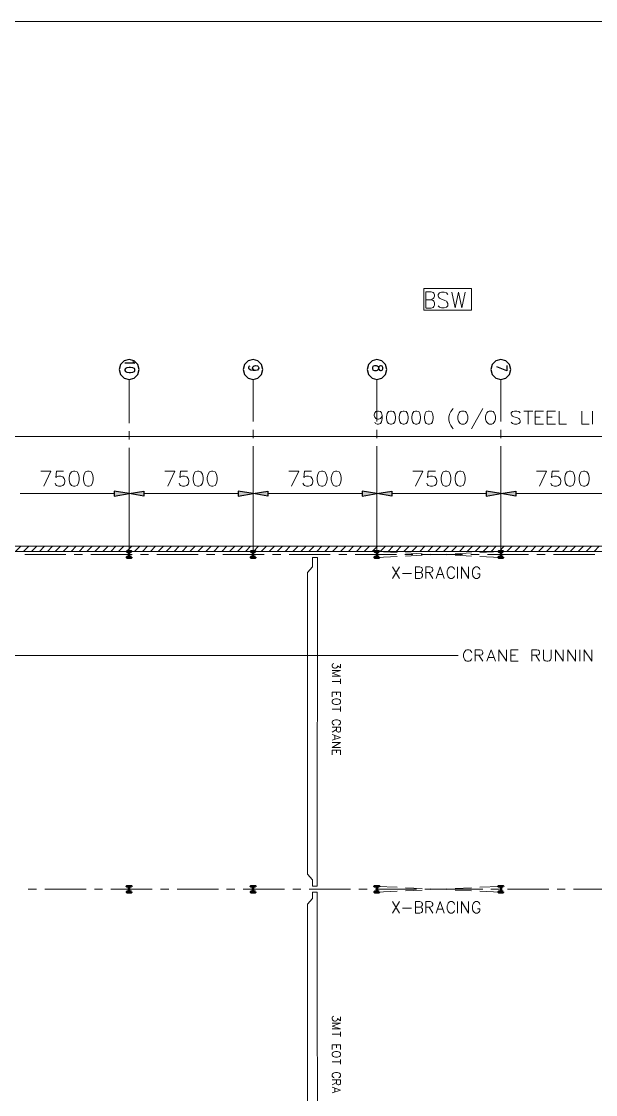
# Model space of a CAD drawing. Header units: millimetres. Extents: x 656141 to 1304589, y -54663 to 110742.
# Drawn here: x 1169442 to 1169506, y -13967 to -13847.4 of the extents above; entities that cross this region are included whole.
import ezdxf

# ---------------------------------------------------------------- set-up
doc = ezdxf.new("R2010")
doc.units = ezdxf.units.MM
doc.header["$LTSCALE"] = 0.35
doc.header["$MEASUREMENT"] = 0
doc.linetypes.add('CONTIN', pattern=[0, 0, 0])
doc.layers.get('0').update_dxf_attribs({"linetype": 'CONTIN'})

msp = doc.modelspace()

# ---------------------------------------------------------------- hatches: boundary and pattern name
for points in [[(1169452.33, -13899.72), (1169452.33, -13900.27), (1169453.99, -13899.99)], [(1169455.65, -13899.72), (1169455.65, -13900.27), (1169453.99, -13899.99)], [(1169466.16, -13899.72), (1169466.16, -13900.27), (1169467.82, -13899.99)], [(1169469.48, -13899.72), (1169469.48, -13900.27), (1169467.82, -13899.99)], [(1169479.98, -13899.72), (1169479.98, -13900.27), (1169481.64, -13899.99)], [(1169483.3, -13899.72), (1169483.3, -13900.27), (1169481.64, -13899.99)], [(1169493.81, -13899.72), (1169493.81, -13900.27), (1169495.47, -13899.99)], [(1169497.12, -13899.72), (1169497.12, -13900.27), (1169495.47, -13899.99)]]:
    msp.add_hatch(color=3).paths.add_polyline_path(points)
at = {"linetype": 'Continuous', "lineweight": 5}
h = msp.add_hatch(dxfattribs=at)
h.set_pattern_fill('ANSI31', color=1, scale=5)
h.set_pattern_definition([(45, (-9.3609, 21.41405), (-0.44194173824, 0.44194173824), [])])
h.paths.add_polyline_path([(1169412.52, -13905.86), (1169578.41, -13905.86), (1169578.41, -13982.35), (1169346.16, -13982.35), (1169346.16, -13942.72), (1169412.52, -13942.72)])
h.paths.add_polyline_path([(1169413.18, -13906.44), (1169577.75, -13906.44), (1169577.75, -13981.77), (1169346.83, -13981.77), (1169346.83, -13943.76), (1169413.18, -13943.76)], flags=16)

# ---------------------------------------------------------------- linework, layer by layer
at = {"color": 8, "linetype": 'Continuous', "lineweight": 9}
for p, q in [((1169453.99, -13887.27), (1169453.99, -13892.13)), ((1169467.82, -13887.27), (1169467.82, -13891.96)), ((1169481.64, -13887.27), (1169481.64, -13891.96)), ((1169495.47, -13887.27), (1169495.47, -13891.96)), ((1169453.99, -13893.05), (1169453.99, -13893.97)), ((1169467.82, -13892.88), (1169467.82, -13893.8)), ((1169481.64, -13892.88), (1169481.64, -13893.8)), ((1169495.47, -13892.88), (1169495.47, -13893.8)), ((1169453.99, -13894.89), (1169453.99, -13899.5)), ((1169467.82, -13894.72), (1169467.82, -13899.33)), ((1169481.64, -13894.72), (1169481.64, -13899.33)), ((1169495.47, -13894.72), (1169495.47, -13899.33)), ((1169453.99, -13900.42), (1169453.99, -13901.34)), ((1169467.82, -13900.25), (1169467.82, -13901.17)), ((1169481.64, -13900.25), (1169481.64, -13901.17)), ((1169495.47, -13900.25), (1169495.47, -13901.17)), ((1169453.99, -13902.27), (1169453.99, -13907.12)), ((1169467.82, -13902.09), (1169467.82, -13906.78)), ((1169481.64, -13902.09), (1169481.64, -13906.78)), ((1169495.47, -13902.09), (1169495.47, -13906.78)), ((1169442.35, -13906.78), (1169446.95, -13906.78)), ((1169447.87, -13906.78), (1169448.8, -13906.78)), ((1169449.72, -13906.78), (1169454.33, -13906.78)), ((1169455.25, -13906.78), (1169456.17, -13906.78)), ((1169457.09, -13906.78), (1169461.7, -13906.78)), ((1169462.62, -13906.78), (1169463.54, -13906.78)), ((1169464.46, -13906.78), (1169469.07, -13906.78)), ((1169469.99, -13906.78), (1169470.92, -13906.78)), ((1169471.84, -13906.78), (1169476.44, -13906.78)), ((1169477.37, -13906.78), (1169478.29, -13906.78)), ((1169479.21, -13906.78), (1169483.82, -13906.78)), ((1169484.74, -13906.78), (1169485.66, -13906.78)), ((1169486.58, -13906.78), (1169491.19, -13906.78)), ((1169492.11, -13906.78), (1169493.03, -13906.78)), ((1169493.96, -13906.78), (1169498.56, -13906.78)), ((1169499.49, -13906.78), (1169500.41, -13906.78)), ((1169501.33, -13906.78), (1169505.94, -13906.78))]:
    msp.add_line(p, q, dxfattribs=at)
at = {"color": 2, "linetype": 'Continuous', "lineweight": 5}
for p, q in [((1169493.46, -13890.51), (1169492.2, -13892.76)), ((1169498.03, -13890.79), (1169499.01, -13890.79)), ((1169498.52, -13890.79), (1169498.52, -13892.26)), ((1169499.29, -13891.49), (1169499.85, -13891.49)), ((1169500.63, -13891.49), (1169501.19, -13891.49)), ((1169505.68, -13892.26), (1169505.68, -13890.79)), ((1169499.29, -13892.26), (1169500.21, -13892.26)), ((1169500.63, -13892.26), (1169501.54, -13892.26)), ((1169504.27, -13918.7), (1169504.27, -13917.41)), ((1169493.02, -13918.03), (1169493.45, -13918.7)), ((1169494.07, -13918.27), (1169494.68, -13918.27)), ((1169496.59, -13918.03), (1169497.08, -13918.03)), ((1169496.59, -13918.7), (1169497.39, -13918.7)), ((1169499.35, -13918.03), (1169499.78, -13918.7))]:
    msp.add_line(p, q, dxfattribs=at)
at = {"color": 3, "linetype": 'Continuous', "lineweight": 5}
for p, q in [((1169576.94, -13893.63), (1169414, -13893.63)), ((1169452.33, -13899.99), (1169441.83, -13899.99)), ((1169453.99, -13905.53), (1169453.99, -13899.16)), ((1169453.99, -13905.53), (1169453.99, -13899.16)), ((1169466.16, -13899.99), (1169455.65, -13899.99)), ((1169467.82, -13905.53), (1169467.82, -13899.16)), ((1169467.82, -13905.53), (1169467.82, -13899.16)), ((1169479.98, -13899.99), (1169469.48, -13899.99)), ((1169481.64, -13905.53), (1169481.64, -13899.16)), ((1169481.64, -13905.53), (1169481.64, -13899.16)), ((1169493.81, -13899.99), (1169483.3, -13899.99)), ((1169495.47, -13905.53), (1169495.47, -13899.16)), ((1169495.47, -13905.53), (1169495.47, -13899.16)), ((1169507.63, -13899.99), (1169497.12, -13899.99)), ((1169414.73, -13918.06), (1169490.69, -13918.06))]:
    msp.add_line(p, q, dxfattribs=at)
at = {"color": 7, "linetype": 'Continuous', "lineweight": 5}
msp.add_line((1169412.52, -13905.86), (1169578.41, -13905.86), dxfattribs=at)
at = {"color": 6, "linetype": 'Continuous', "lineweight": 53}
for p, q in [((1169453.97, -13906.78), (1169454.01, -13906.78)), ((1169467.8, -13906.78), (1169467.84, -13906.78)), ((1169481.62, -13906.78), (1169481.66, -13906.78)), ((1169495.45, -13906.78), (1169495.48, -13906.78)), ((1169453.97, -13944.1), (1169454.01, -13944.1)), ((1169467.8, -13944.1), (1169467.84, -13944.1)), ((1169481.62, -13944.1), (1169481.66, -13944.1)), ((1169495.45, -13944.1), (1169495.48, -13944.1))]:
    msp.add_line(p, q, dxfattribs=at)
at = {"color": 4, "linetype": 'Continuous', "lineweight": 5}
for p, q in [((1169483.9, -13906.57), (1169481.64, -13906.47)), ((1169481.64, -13907.11), (1169483.9, -13907)), ((1169486.67, -13906.7), (1169484.82, -13906.62)), ((1169484.82, -13906.96), (1169486.67, -13906.87)), ((1169489.43, -13906.83), (1169487.59, -13906.74)), ((1169487.59, -13906.83), (1169489.43, -13906.74)), ((1169490.35, -13906.7), (1169492.19, -13906.62)), ((1169492.19, -13906.96), (1169490.35, -13906.87)), ((1169493.11, -13906.57), (1169495.37, -13906.47)), ((1169495.37, -13907.11), (1169493.11, -13907)), ((1169483.9, -13943.9), (1169481.64, -13943.79)), ((1169486.67, -13944.03), (1169484.82, -13943.94)), ((1169484.82, -13944.28), (1169486.67, -13944.2)), ((1169489.43, -13944.15), (1169487.59, -13944.07)), ((1169487.59, -13944.15), (1169489.43, -13944.07)), ((1169490.35, -13944.03), (1169492.19, -13943.94)), ((1169492.19, -13944.28), (1169490.35, -13944.2)), ((1169493.11, -13943.9), (1169495.37, -13943.79)), ((1169481.64, -13944.43), (1169483.9, -13944.33)), ((1169495.37, -13944.43), (1169493.11, -13944.33))]:
    msp.add_line(p, q, dxfattribs=at)
at = {"color": 4, "linetype": 'Continuous', "lineweight": 15}
for p, q in [((1169483.39, -13909.46), (1169484.16, -13908.17)), ((1169483.39, -13908.17), (1169484.16, -13909.46)), ((1169490.63, -13909.46), (1169490.63, -13908.17)), ((1169484.5, -13908.9), (1169485.49, -13908.9)), ((1169487.48, -13908.78), (1169487.87, -13909.46)), ((1169488.42, -13909.03), (1169488.98, -13909.03)), ((1169483.39, -13946.78), (1169484.16, -13945.49)), ((1169483.39, -13945.49), (1169484.16, -13946.78)), ((1169484.5, -13946.23), (1169485.49, -13946.23)), ((1169487.48, -13946.11), (1169487.87, -13946.78)), ((1169488.42, -13946.35), (1169488.98, -13946.35)), ((1169490.63, -13946.78), (1169490.63, -13945.49))]:
    msp.add_line(p, q, dxfattribs=at)
at = {"color": 2, "linetype": 'Continuous', "lineweight": 15}
for p, q in [((1169477.58, -13920.94), (1169476.66, -13920.94)), ((1169477.58, -13920.67), (1169477.58, -13921.22)), ((1169476.66, -13922.13), (1169476.66, -13922.64)), ((1169477.14, -13922.13), (1169477.14, -13922.44)), ((1169477.58, -13923.75), (1169477.58, -13924.3)), ((1169477.58, -13924.02), (1169476.66, -13924.02)), ((1169477.14, -13926.31), (1169476.66, -13926.59)), ((1169476.96, -13926.99), (1169476.96, -13927.38)), ((1169476.66, -13928.61), (1169476.66, -13929.12)), ((1169477.14, -13928.61), (1169477.14, -13928.92)), ((1169477.58, -13960.27), (1169476.66, -13960.27)), ((1169477.58, -13960), (1169477.58, -13960.55)), ((1169476.66, -13961.46), (1169476.66, -13961.97)), ((1169477.14, -13961.46), (1169477.14, -13961.78)), ((1169477.58, -13963.36), (1169476.66, -13963.36)), ((1169477.58, -13963.08), (1169477.58, -13963.63)), ((1169477.14, -13965.65), (1169476.66, -13965.92)), ((1169476.96, -13966.32), (1169476.96, -13966.71))]:
    msp.add_line(p, q, dxfattribs=at)
at = {"color": 1, "linetype": 'Continuous', "lineweight": 9}
for p, q in [((1169442.75, -13944.1), (1169443.67, -13944.1)), ((1169444.59, -13944.1), (1169449.2, -13944.1)), ((1169450.12, -13944.1), (1169451.04, -13944.1)), ((1169451.97, -13944.1), (1169456.57, -13944.1)), ((1169457.49, -13944.1), (1169458.42, -13944.1)), ((1169459.34, -13944.1), (1169463.95, -13944.1)), ((1169464.87, -13944.1), (1169465.79, -13944.1)), ((1169466.71, -13944.1), (1169471.32, -13944.1)), ((1169472.24, -13944.1), (1169473.16, -13944.1)), ((1169474.08, -13944.1), (1169478.69, -13944.1)), ((1169479.61, -13944.1), (1169480.54, -13944.1)), ((1169481.46, -13944.1), (1169486.06, -13944.1)), ((1169486.99, -13944.1), (1169487.91, -13944.1)), ((1169488.83, -13944.1), (1169493.44, -13944.1)), ((1169494.36, -13944.1), (1169495.28, -13944.1)), ((1169496.2, -13944.1), (1169500.81, -13944.1)), ((1169501.73, -13944.1), (1169502.65, -13944.1)), ((1169503.58, -13944.1), (1169508.18, -13944.1))]:
    msp.add_line(p, q, dxfattribs=at)
at = {"linetype": 'Continuous', "lineweight": 5}
msp.add_lwpolyline([(1169608.24, -13847.35), (1169608.24, -14045.33), (1169317, -14045.33), (1169317, -13847.35)], close=True, dxfattribs=at)
at = {"color": 7, "linetype": 'Continuous', "lineweight": 5}
msp.add_lwpolyline([(1169492.18, -13877.13), (1169486.86, -13877.13), (1169486.86, -13879.54), (1169492.18, -13879.54)], close=True, dxfattribs=at)
at = {"color": 2, "linetype": 'Continuous', "lineweight": 15}
for points in [[(1169487.09, -13879.28), (1169487.09, -13877.49), (1169487.7, -13877.49), (1169487.91, -13877.57), (1169487.98, -13877.66), (1169488.05, -13877.83), (1169488.05, -13878), (1169487.98, -13878.17), (1169487.91, -13878.25), (1169487.7, -13878.38)], [(1169487.09, -13878.38), (1169487.7, -13878.38), (1169487.91, -13878.47), (1169487.98, -13878.55), (1169488.05, -13878.72), (1169488.05, -13878.98), (1169487.98, -13879.15), (1169487.91, -13879.23), (1169487.7, -13879.32), (1169487.09, -13879.32)], [(1169489.53, -13877.79), (1169489.38, -13877.62), (1169489.15, -13877.54), (1169488.85, -13877.54), (1169488.62, -13877.62), (1169488.47, -13877.79), (1169488.47, -13877.96), (1169488.55, -13878.12), (1169488.62, -13878.21), (1169488.77, -13878.29), (1169489.23, -13878.46), (1169489.38, -13878.54), (1169489.45, -13878.63), (1169489.53, -13878.79), (1169489.53, -13879.05), (1169489.38, -13879.21), (1169489.15, -13879.3), (1169488.85, -13879.3), (1169488.62, -13879.21), (1169488.47, -13879.05)], [(1169489.98, -13877.54), (1169490.36, -13879.3), (1169490.74, -13877.54), (1169491.11, -13879.3), (1169491.49, -13877.54)], [(1169477.58, -13919.01), (1169477.58, -13919.44), (1169477.23, -13919.2), (1169477.23, -13919.32), (1169477.18, -13919.4), (1169477.14, -13919.44), (1169477.01, -13919.48), (1169476.92, -13919.48), (1169476.79, -13919.44), (1169476.7, -13919.36), (1169476.66, -13919.24), (1169476.66, -13919.13), (1169476.7, -13919.01), (1169476.74, -13918.97), (1169476.83, -13918.93)], [(1169476.66, -13919.72), (1169477.58, -13919.72), (1169476.66, -13920.03), (1169477.58, -13920.35), (1169476.66, -13920.35)], [(1169476.66, -13922.13), (1169477.58, -13922.13), (1169477.58, -13922.64)], [(1169477.36, -13925.8), (1169477.45, -13925.76), (1169477.53, -13925.68), (1169477.58, -13925.6), (1169477.58, -13925.45), (1169477.53, -13925.37), (1169477.45, -13925.29), (1169477.36, -13925.25), (1169477.23, -13925.21), (1169477.01, -13925.21), (1169476.88, -13925.25), (1169476.79, -13925.29), (1169476.7, -13925.37), (1169476.66, -13925.45), (1169476.66, -13925.6), (1169476.7, -13925.68), (1169476.79, -13925.76), (1169476.88, -13925.8)], [(1169476.66, -13926.04), (1169477.58, -13926.04), (1169477.58, -13926.39), (1169477.53, -13926.51), (1169477.49, -13926.55), (1169477.4, -13926.59), (1169477.31, -13926.59), (1169477.23, -13926.55), (1169477.18, -13926.51), (1169477.14, -13926.39), (1169477.14, -13926.04)], [(1169476.66, -13926.87), (1169477.58, -13927.18), (1169476.66, -13927.5)], [(1169476.66, -13927.74), (1169477.58, -13927.74), (1169476.66, -13928.29), (1169477.58, -13928.29)], [(1169476.66, -13928.61), (1169477.58, -13928.61), (1169477.58, -13929.12)], [(1169477.58, -13958.34), (1169477.58, -13958.77), (1169477.23, -13958.54), (1169477.23, -13958.66), (1169477.18, -13958.73), (1169477.14, -13958.77), (1169477.01, -13958.81), (1169476.92, -13958.81), (1169476.79, -13958.77), (1169476.7, -13958.69), (1169476.66, -13958.58), (1169476.66, -13958.46), (1169476.7, -13958.34), (1169476.74, -13958.3), (1169476.83, -13958.26)], [(1169476.66, -13959.05), (1169477.58, -13959.05), (1169476.66, -13959.37), (1169477.58, -13959.68), (1169476.66, -13959.68)], [(1169476.66, -13961.46), (1169477.58, -13961.46), (1169477.58, -13961.97)], [(1169477.36, -13965.13), (1169477.45, -13965.09), (1169477.53, -13965.01), (1169477.58, -13964.94), (1169477.58, -13964.78), (1169477.53, -13964.7), (1169477.45, -13964.62), (1169477.36, -13964.58), (1169477.23, -13964.54), (1169477.01, -13964.54), (1169476.88, -13964.58), (1169476.79, -13964.62), (1169476.7, -13964.7), (1169476.66, -13964.78), (1169476.66, -13964.94), (1169476.7, -13965.01), (1169476.79, -13965.09), (1169476.88, -13965.13)], [(1169476.66, -13965.37), (1169477.58, -13965.37), (1169477.58, -13965.73), (1169477.53, -13965.84), (1169477.49, -13965.88), (1169477.4, -13965.92), (1169477.31, -13965.92), (1169477.23, -13965.88), (1169477.18, -13965.84), (1169477.14, -13965.73), (1169477.14, -13965.37)], [(1169476.66, -13966.2), (1169477.58, -13966.52), (1169476.66, -13966.83)]]:
    msp.add_lwpolyline(points, dxfattribs=at)
at = {"color": 1, "linetype": 'Continuous', "lineweight": 25}
for points in [[(1169453.99, -13887.27), (1169454.55, -13887.12), (1169454.95, -13886.72), (1169455.1, -13886.17), (1169454.95, -13885.61), (1169454.55, -13885.21), (1169453.99, -13885.06), (1169453.44, -13885.21), (1169453.04, -13885.61), (1169452.89, -13886.17), (1169453.04, -13886.72), (1169453.44, -13887.12)], [(1169467.82, -13887.27), (1169468.37, -13887.12), (1169468.77, -13886.72), (1169468.92, -13886.17), (1169468.77, -13885.61), (1169468.37, -13885.21), (1169467.82, -13885.06), (1169467.26, -13885.21), (1169466.86, -13885.61), (1169466.71, -13886.17), (1169466.86, -13886.72), (1169467.26, -13887.12)], [(1169481.64, -13887.27), (1169482.19, -13887.12), (1169482.6, -13886.72), (1169482.75, -13886.17), (1169482.6, -13885.61), (1169482.19, -13885.21), (1169481.64, -13885.06), (1169481.09, -13885.21), (1169480.68, -13885.61), (1169480.54, -13886.17), (1169480.68, -13886.72), (1169481.09, -13887.12)], [(1169495.47, -13887.27), (1169496.02, -13887.12), (1169496.42, -13886.72), (1169496.57, -13886.17), (1169496.42, -13885.61), (1169496.02, -13885.21), (1169495.47, -13885.06), (1169494.91, -13885.21), (1169494.51, -13885.61), (1169494.36, -13886.17), (1169494.51, -13886.72), (1169494.91, -13887.12)]]:
    msp.add_lwpolyline(points, close=True, dxfattribs=at)
at = {"color": 3, "linetype": 'Continuous', "lineweight": 25}
for points in [[(1169454.42, -13885.25), (1169454.48, -13885.33), (1169454.63, -13885.46), (1169453.53, -13885.46)], [(1169468.09, -13886.26), (1169467.93, -13886.22), (1169467.83, -13886.13), (1169467.77, -13886), (1169467.77, -13885.96), (1169467.83, -13885.84), (1169467.93, -13885.75), (1169468.09, -13885.71), (1169468.14, -13885.71), (1169468.3, -13885.75), (1169468.4, -13885.84), (1169468.46, -13885.96), (1169468.46, -13886), (1169468.4, -13886.13), (1169468.3, -13886.22), (1169468.09, -13886.26), (1169467.83, -13886.26), (1169467.56, -13886.22), (1169467.4, -13886.13), (1169467.35, -13886), (1169467.35, -13885.92), (1169467.4, -13885.79), (1169467.51, -13885.75)], [(1169496.11, -13885.71), (1169496.11, -13886.3), (1169495, -13885.88)]]:
    msp.add_lwpolyline(points, dxfattribs=at)
for points in [[(1169454.63, -13886.17), (1169454.58, -13886.05), (1169454.42, -13885.96), (1169454.16, -13885.92), (1169454, -13885.92), (1169453.74, -13885.96), (1169453.58, -13886.05), (1169453.53, -13886.17), (1169453.53, -13886.26), (1169453.58, -13886.38), (1169453.74, -13886.47), (1169454, -13886.51), (1169454.16, -13886.51), (1169454.42, -13886.47), (1169454.58, -13886.38), (1169454.63, -13886.26)], [(1169482.28, -13885.92), (1169482.23, -13885.79), (1169482.12, -13885.75), (1169482.02, -13885.75), (1169481.91, -13885.79), (1169481.86, -13885.88), (1169481.81, -13886.05), (1169481.76, -13886.17), (1169481.65, -13886.26), (1169481.54, -13886.3), (1169481.39, -13886.3), (1169481.28, -13886.26), (1169481.23, -13886.22), (1169481.18, -13886.09), (1169481.18, -13885.92), (1169481.23, -13885.79), (1169481.28, -13885.75), (1169481.39, -13885.71), (1169481.54, -13885.71), (1169481.65, -13885.75), (1169481.76, -13885.84), (1169481.81, -13885.96), (1169481.86, -13886.13), (1169481.91, -13886.22), (1169482.02, -13886.26), (1169482.12, -13886.26), (1169482.23, -13886.22), (1169482.28, -13886.09)]]:
    msp.add_lwpolyline(points, close=True, dxfattribs=at)
at = {"color": 2, "linetype": 'Continuous', "lineweight": 5}
for points in [[(1169482.23, -13891.28), (1169482.16, -13891.49), (1169482.02, -13891.63), (1169481.81, -13891.7), (1169481.74, -13891.7), (1169481.53, -13891.63), (1169481.39, -13891.49), (1169481.32, -13891.28), (1169481.32, -13891.21), (1169481.39, -13891), (1169481.53, -13890.86), (1169481.74, -13890.79), (1169481.81, -13890.79), (1169482.02, -13890.86), (1169482.16, -13891), (1169482.23, -13891.28), (1169482.23, -13891.63), (1169482.16, -13891.98), (1169482.02, -13892.19), (1169481.81, -13892.26), (1169481.67, -13892.26), (1169481.46, -13892.19), (1169481.39, -13892.05)], [(1169490.16, -13890.51), (1169490.02, -13890.65), (1169489.88, -13890.86), (1169489.74, -13891.14), (1169489.67, -13891.49), (1169489.67, -13891.77), (1169489.74, -13892.12), (1169489.88, -13892.4), (1169490.02, -13892.62), (1169490.16, -13892.76)], [(1169497.61, -13891), (1169497.47, -13890.86), (1169497.26, -13890.79), (1169496.98, -13890.79), (1169496.76, -13890.86), (1169496.62, -13891), (1169496.62, -13891.14), (1169496.69, -13891.28), (1169496.76, -13891.35), (1169496.9, -13891.42), (1169497.33, -13891.56), (1169497.47, -13891.63), (1169497.54, -13891.7), (1169497.61, -13891.84), (1169497.61, -13892.05), (1169497.47, -13892.19), (1169497.26, -13892.26), (1169496.98, -13892.26), (1169496.76, -13892.19), (1169496.62, -13892.05)], [(1169499.29, -13892.26), (1169499.29, -13890.79), (1169500.21, -13890.79)], [(1169500.63, -13892.26), (1169500.63, -13890.79), (1169501.54, -13890.79)], [(1169501.96, -13890.79), (1169501.96, -13892.26), (1169502.8, -13892.26)], [(1169504.49, -13890.79), (1169504.49, -13892.26), (1169505.33, -13892.26)], [(1169444.16, -13897.51), (1169445.26, -13897.51), (1169444.47, -13899.16)], [(1169446.69, -13897.51), (1169445.9, -13897.51), (1169445.82, -13898.22), (1169445.9, -13898.14), (1169446.13, -13898.06), (1169446.37, -13898.06), (1169446.61, -13898.14), (1169446.76, -13898.3), (1169446.84, -13898.53), (1169446.84, -13898.69), (1169446.76, -13898.93), (1169446.61, -13899.09), (1169446.37, -13899.16), (1169446.13, -13899.16), (1169445.9, -13899.09), (1169445.82, -13899.01), (1169445.74, -13898.85)], [(1169457.98, -13897.51), (1169459.09, -13897.51), (1169458.3, -13899.16)], [(1169460.51, -13897.51), (1169459.72, -13897.51), (1169459.64, -13898.22), (1169459.72, -13898.14), (1169459.96, -13898.06), (1169460.19, -13898.06), (1169460.43, -13898.14), (1169460.59, -13898.3), (1169460.67, -13898.53), (1169460.67, -13898.69), (1169460.59, -13898.93), (1169460.43, -13899.09), (1169460.19, -13899.16), (1169459.96, -13899.16), (1169459.72, -13899.09), (1169459.64, -13899.01), (1169459.56, -13898.85)], [(1169471.81, -13897.51), (1169472.91, -13897.51), (1169472.12, -13899.16)], [(1169474.33, -13897.51), (1169473.54, -13897.51), (1169473.47, -13898.22), (1169473.54, -13898.14), (1169473.78, -13898.06), (1169474.02, -13898.06), (1169474.26, -13898.14), (1169474.41, -13898.3), (1169474.49, -13898.53), (1169474.49, -13898.69), (1169474.41, -13898.93), (1169474.26, -13899.09), (1169474.02, -13899.16), (1169473.78, -13899.16), (1169473.54, -13899.09), (1169473.47, -13899.01), (1169473.39, -13898.85)], [(1169485.63, -13897.51), (1169486.74, -13897.51), (1169485.95, -13899.16)], [(1169488.16, -13897.51), (1169487.37, -13897.51), (1169487.29, -13898.22), (1169487.37, -13898.14), (1169487.61, -13898.06), (1169487.84, -13898.06), (1169488.08, -13898.14), (1169488.24, -13898.3), (1169488.32, -13898.53), (1169488.32, -13898.69), (1169488.24, -13898.93), (1169488.08, -13899.09), (1169487.84, -13899.16), (1169487.61, -13899.16), (1169487.37, -13899.09), (1169487.29, -13899.01), (1169487.21, -13898.85)], [(1169499.45, -13897.51), (1169500.56, -13897.51), (1169499.77, -13899.16)], [(1169501.98, -13897.51), (1169501.19, -13897.51), (1169501.11, -13898.22), (1169501.19, -13898.14), (1169501.43, -13898.06), (1169501.67, -13898.06), (1169501.9, -13898.14), (1169502.06, -13898.3), (1169502.14, -13898.53), (1169502.14, -13898.69), (1169502.06, -13898.93), (1169501.9, -13899.09), (1169501.67, -13899.16), (1169501.43, -13899.16), (1169501.19, -13899.09), (1169501.11, -13899.01), (1169501.03, -13898.85)], [(1169492.23, -13917.72), (1169492.16, -13917.6), (1169492.04, -13917.47), (1169491.92, -13917.41), (1169491.67, -13917.41), (1169491.55, -13917.47), (1169491.43, -13917.6), (1169491.37, -13917.72), (1169491.3, -13917.9), (1169491.3, -13918.21), (1169491.37, -13918.4), (1169491.43, -13918.52), (1169491.55, -13918.64), (1169491.67, -13918.7), (1169491.92, -13918.7), (1169492.04, -13918.64), (1169492.16, -13918.52), (1169492.23, -13918.4)], [(1169492.59, -13918.7), (1169492.59, -13917.41), (1169493.15, -13917.41), (1169493.33, -13917.47), (1169493.39, -13917.53), (1169493.45, -13917.66), (1169493.45, -13917.78), (1169493.39, -13917.9), (1169493.33, -13917.97), (1169493.15, -13918.03), (1169492.59, -13918.03)], [(1169493.88, -13918.7), (1169494.38, -13917.41), (1169494.87, -13918.7)], [(1169495.24, -13918.7), (1169495.24, -13917.41), (1169496.1, -13918.7), (1169496.1, -13917.41)], [(1169496.59, -13918.7), (1169496.59, -13917.41), (1169497.39, -13917.41)], [(1169498.92, -13918.7), (1169498.92, -13917.41), (1169499.48, -13917.41), (1169499.66, -13917.47), (1169499.72, -13917.53), (1169499.78, -13917.66), (1169499.78, -13917.78), (1169499.72, -13917.9), (1169499.66, -13917.97), (1169499.48, -13918.03), (1169498.92, -13918.03)], [(1169500.21, -13917.41), (1169500.21, -13918.33), (1169500.27, -13918.52), (1169500.4, -13918.64), (1169500.58, -13918.7), (1169500.7, -13918.7), (1169500.89, -13918.64), (1169501.01, -13918.52), (1169501.07, -13918.33), (1169501.07, -13917.41)], [(1169501.56, -13918.7), (1169501.56, -13917.41), (1169502.42, -13918.7), (1169502.42, -13917.41)], [(1169502.92, -13918.7), (1169502.92, -13917.41), (1169503.78, -13918.7), (1169503.78, -13917.41)], [(1169504.76, -13918.7), (1169504.76, -13917.41), (1169505.62, -13918.7), (1169505.62, -13917.41)]]:
    msp.add_lwpolyline(points, dxfattribs=at)
for points in [[(1169483.14, -13890.79), (1169482.93, -13890.86), (1169482.79, -13891.07), (1169482.72, -13891.42), (1169482.72, -13891.63), (1169482.79, -13891.98), (1169482.93, -13892.19), (1169483.14, -13892.26), (1169483.28, -13892.26), (1169483.49, -13892.19), (1169483.63, -13891.98), (1169483.7, -13891.63), (1169483.7, -13891.42), (1169483.63, -13891.07), (1169483.49, -13890.86), (1169483.28, -13890.79)], [(1169484.55, -13890.79), (1169484.34, -13890.86), (1169484.2, -13891.07), (1169484.13, -13891.42), (1169484.13, -13891.63), (1169484.2, -13891.98), (1169484.34, -13892.19), (1169484.55, -13892.26), (1169484.69, -13892.26), (1169484.9, -13892.19), (1169485.04, -13891.98), (1169485.11, -13891.63), (1169485.11, -13891.42), (1169485.04, -13891.07), (1169484.9, -13890.86), (1169484.69, -13890.79)], [(1169485.95, -13890.79), (1169485.74, -13890.86), (1169485.6, -13891.07), (1169485.53, -13891.42), (1169485.53, -13891.63), (1169485.6, -13891.98), (1169485.74, -13892.19), (1169485.95, -13892.26), (1169486.09, -13892.26), (1169486.3, -13892.19), (1169486.44, -13891.98), (1169486.51, -13891.63), (1169486.51, -13891.42), (1169486.44, -13891.07), (1169486.3, -13890.86), (1169486.09, -13890.79)], [(1169487.36, -13890.79), (1169487.14, -13890.86), (1169487, -13891.07), (1169486.93, -13891.42), (1169486.93, -13891.63), (1169487, -13891.98), (1169487.14, -13892.19), (1169487.36, -13892.26), (1169487.5, -13892.26), (1169487.71, -13892.19), (1169487.85, -13891.98), (1169487.92, -13891.63), (1169487.92, -13891.42), (1169487.85, -13891.07), (1169487.71, -13890.86), (1169487.5, -13890.79)], [(1169491.08, -13890.79), (1169490.94, -13890.86), (1169490.8, -13891), (1169490.73, -13891.14), (1169490.66, -13891.35), (1169490.66, -13891.7), (1169490.73, -13891.91), (1169490.8, -13892.05), (1169490.94, -13892.19), (1169491.08, -13892.26), (1169491.36, -13892.26), (1169491.5, -13892.19), (1169491.64, -13892.05), (1169491.71, -13891.91), (1169491.78, -13891.7), (1169491.78, -13891.35), (1169491.71, -13891.14), (1169491.64, -13891), (1169491.5, -13890.86), (1169491.36, -13890.79)], [(1169494.17, -13890.79), (1169494.03, -13890.86), (1169493.89, -13891), (1169493.82, -13891.14), (1169493.75, -13891.35), (1169493.75, -13891.7), (1169493.82, -13891.91), (1169493.89, -13892.05), (1169494.03, -13892.19), (1169494.17, -13892.26), (1169494.45, -13892.26), (1169494.59, -13892.19), (1169494.73, -13892.05), (1169494.8, -13891.91), (1169494.87, -13891.7), (1169494.87, -13891.35), (1169494.8, -13891.14), (1169494.73, -13891), (1169494.59, -13890.86), (1169494.45, -13890.79)], [(1169447.79, -13897.51), (1169447.55, -13897.58), (1169447.4, -13897.82), (1169447.32, -13898.22), (1169447.32, -13898.45), (1169447.4, -13898.85), (1169447.55, -13899.09), (1169447.79, -13899.16), (1169447.95, -13899.16), (1169448.19, -13899.09), (1169448.34, -13898.85), (1169448.42, -13898.45), (1169448.42, -13898.22), (1169448.34, -13897.82), (1169448.19, -13897.58), (1169447.95, -13897.51)], [(1169449.37, -13897.51), (1169449.13, -13897.58), (1169448.98, -13897.82), (1169448.9, -13898.22), (1169448.9, -13898.45), (1169448.98, -13898.85), (1169449.13, -13899.09), (1169449.37, -13899.16), (1169449.53, -13899.16), (1169449.77, -13899.09), (1169449.92, -13898.85), (1169450, -13898.45), (1169450, -13898.22), (1169449.92, -13897.82), (1169449.77, -13897.58), (1169449.53, -13897.51)], [(1169461.62, -13897.51), (1169461.38, -13897.58), (1169461.22, -13897.82), (1169461.14, -13898.22), (1169461.14, -13898.45), (1169461.22, -13898.85), (1169461.38, -13899.09), (1169461.62, -13899.16), (1169461.77, -13899.16), (1169462.01, -13899.09), (1169462.17, -13898.85), (1169462.25, -13898.45), (1169462.25, -13898.22), (1169462.17, -13897.82), (1169462.01, -13897.58), (1169461.77, -13897.51)], [(1169463.2, -13897.51), (1169462.96, -13897.58), (1169462.8, -13897.82), (1169462.72, -13898.22), (1169462.72, -13898.45), (1169462.8, -13898.85), (1169462.96, -13899.09), (1169463.2, -13899.16), (1169463.35, -13899.16), (1169463.59, -13899.09), (1169463.75, -13898.85), (1169463.83, -13898.45), (1169463.83, -13898.22), (1169463.75, -13897.82), (1169463.59, -13897.58), (1169463.35, -13897.51)], [(1169475.44, -13897.51), (1169475.2, -13897.58), (1169475.05, -13897.82), (1169474.97, -13898.22), (1169474.97, -13898.45), (1169475.05, -13898.85), (1169475.2, -13899.09), (1169475.44, -13899.16), (1169475.6, -13899.16), (1169475.84, -13899.09), (1169475.99, -13898.85), (1169476.07, -13898.45), (1169476.07, -13898.22), (1169475.99, -13897.82), (1169475.84, -13897.58), (1169475.6, -13897.51)], [(1169477.02, -13897.51), (1169476.78, -13897.58), (1169476.63, -13897.82), (1169476.55, -13898.22), (1169476.55, -13898.45), (1169476.63, -13898.85), (1169476.78, -13899.09), (1169477.02, -13899.16), (1169477.18, -13899.16), (1169477.42, -13899.09), (1169477.57, -13898.85), (1169477.65, -13898.45), (1169477.65, -13898.22), (1169477.57, -13897.82), (1169477.42, -13897.58), (1169477.18, -13897.51)], [(1169489.26, -13897.51), (1169489.03, -13897.58), (1169488.87, -13897.82), (1169488.79, -13898.22), (1169488.79, -13898.45), (1169488.87, -13898.85), (1169489.03, -13899.09), (1169489.26, -13899.16), (1169489.42, -13899.16), (1169489.66, -13899.09), (1169489.82, -13898.85), (1169489.9, -13898.45), (1169489.9, -13898.22), (1169489.82, -13897.82), (1169489.66, -13897.58), (1169489.42, -13897.51)], [(1169490.84, -13897.51), (1169490.61, -13897.58), (1169490.45, -13897.82), (1169490.37, -13898.22), (1169490.37, -13898.45), (1169490.45, -13898.85), (1169490.61, -13899.09), (1169490.84, -13899.16), (1169491, -13899.16), (1169491.24, -13899.09), (1169491.4, -13898.85), (1169491.48, -13898.45), (1169491.48, -13898.22), (1169491.4, -13897.82), (1169491.24, -13897.58), (1169491, -13897.51)], [(1169503.09, -13897.51), (1169502.85, -13897.58), (1169502.69, -13897.82), (1169502.61, -13898.22), (1169502.61, -13898.45), (1169502.69, -13898.85), (1169502.85, -13899.09), (1169503.09, -13899.16), (1169503.25, -13899.16), (1169503.48, -13899.09), (1169503.64, -13898.85), (1169503.72, -13898.45), (1169503.72, -13898.22), (1169503.64, -13897.82), (1169503.48, -13897.58), (1169503.25, -13897.51)], [(1169504.67, -13897.51), (1169504.43, -13897.58), (1169504.27, -13897.82), (1169504.19, -13898.22), (1169504.19, -13898.45), (1169504.27, -13898.85), (1169504.43, -13899.09), (1169504.67, -13899.16), (1169504.83, -13899.16), (1169505.06, -13899.09), (1169505.22, -13898.85), (1169505.3, -13898.45), (1169505.3, -13898.22), (1169505.22, -13897.82), (1169505.06, -13897.58), (1169504.83, -13897.51)], [(1169475, -13907.12), (1169474.46, -13907.12), (1169474.46, -13908.17), (1169473.91, -13908.8), (1169473.91, -13942.44), (1169474.46, -13943.07), (1169474.45, -13943.76), (1169474.99, -13943.76)], [(1169475, -13981.09), (1169474.46, -13981.09), (1169474.46, -13980.04), (1169473.91, -13979.41), (1169473.91, -13945.77), (1169474.46, -13945.14), (1169474.45, -13944.45), (1169474.99, -13944.45)]]:
    msp.add_lwpolyline(points, close=True, dxfattribs=at)
at = {"color": 3, "linetype": 'Continuous', "lineweight": -2}
for points in [[(1169452.33, -13899.72), (1169452.33, -13900.27), (1169453.99, -13899.99)], [(1169455.65, -13899.72), (1169455.65, -13900.27), (1169453.99, -13899.99)], [(1169466.16, -13899.72), (1169466.16, -13900.27), (1169467.82, -13899.99)], [(1169469.48, -13899.72), (1169469.48, -13900.27), (1169467.82, -13899.99)], [(1169479.98, -13899.72), (1169479.98, -13900.27), (1169481.64, -13899.99)], [(1169483.3, -13899.72), (1169483.3, -13900.27), (1169481.64, -13899.99)], [(1169493.81, -13899.72), (1169493.81, -13900.27), (1169495.47, -13899.99)], [(1169497.12, -13899.72), (1169497.12, -13900.27), (1169495.47, -13899.99)]]:
    msp.add_lwpolyline(points, close=True, dxfattribs=at)
at = {"linetype": 'Continuous', "lineweight": 5}
for points in [[(1169412.52, -13905.86), (1169578.41, -13905.86), (1169578.41, -13982.35), (1169346.16, -13982.35), (1169346.16, -13942.72), (1169412.52, -13942.72), (1169412.52, -13905.86)], [(1169413.18, -13906.44), (1169577.75, -13906.44), (1169577.75, -13981.77), (1169346.83, -13981.77), (1169346.83, -13943.76), (1169413.18, -13943.76), (1169413.18, -13906.44)]]:
    msp.add_lwpolyline(points, dxfattribs=at)
at = {"color": 6, "linetype": 'Continuous', "lineweight": 53}
for points in [[(1169454.25, -13906.47), (1169453.73, -13906.47), (1169453.73, -13906.44), (1169454.25, -13906.44)], [(1169454.25, -13907.09), (1169453.73, -13907.09), (1169453.73, -13907.12), (1169454.25, -13907.12)], [(1169454.01, -13906.47), (1169453.97, -13906.47), (1169453.97, -13907.09), (1169454.01, -13907.09)], [(1169468.08, -13906.47), (1169467.56, -13906.47), (1169467.56, -13906.44), (1169468.08, -13906.44)], [(1169468.08, -13907.09), (1169467.56, -13907.09), (1169467.56, -13907.12), (1169468.08, -13907.12)], [(1169467.84, -13906.47), (1169467.8, -13906.47), (1169467.8, -13907.09), (1169467.84, -13907.09)], [(1169481.9, -13906.47), (1169481.38, -13906.47), (1169481.38, -13906.44), (1169481.9, -13906.44)], [(1169481.9, -13907.09), (1169481.38, -13907.09), (1169481.38, -13907.12), (1169481.9, -13907.12)], [(1169481.66, -13906.47), (1169481.62, -13906.47), (1169481.62, -13907.09), (1169481.66, -13907.09)], [(1169495.73, -13906.47), (1169495.21, -13906.47), (1169495.21, -13906.44), (1169495.73, -13906.44)], [(1169495.73, -13907.09), (1169495.21, -13907.09), (1169495.21, -13907.12), (1169495.73, -13907.12)], [(1169495.48, -13906.47), (1169495.45, -13906.47), (1169495.45, -13907.09), (1169495.48, -13907.09)], [(1169454.25, -13943.79), (1169453.73, -13943.79), (1169453.73, -13943.76), (1169454.25, -13943.76)], [(1169454.01, -13943.79), (1169453.97, -13943.79), (1169453.97, -13944.42), (1169454.01, -13944.42)], [(1169468.08, -13943.79), (1169467.56, -13943.79), (1169467.56, -13943.76), (1169468.08, -13943.76)], [(1169467.84, -13943.79), (1169467.8, -13943.79), (1169467.8, -13944.42), (1169467.84, -13944.42)], [(1169481.9, -13943.79), (1169481.38, -13943.79), (1169481.38, -13943.76), (1169481.9, -13943.76)], [(1169481.66, -13943.79), (1169481.62, -13943.79), (1169481.62, -13944.42), (1169481.66, -13944.42)], [(1169495.73, -13943.79), (1169495.21, -13943.79), (1169495.21, -13943.76), (1169495.73, -13943.76)], [(1169495.48, -13943.79), (1169495.45, -13943.79), (1169495.45, -13944.42), (1169495.48, -13944.42)], [(1169454.25, -13944.42), (1169453.73, -13944.42), (1169453.73, -13944.45), (1169454.25, -13944.45)], [(1169468.08, -13944.42), (1169467.56, -13944.42), (1169467.56, -13944.45), (1169468.08, -13944.45)], [(1169481.9, -13944.42), (1169481.38, -13944.42), (1169481.38, -13944.45), (1169481.9, -13944.45)], [(1169495.73, -13944.42), (1169495.21, -13944.42), (1169495.21, -13944.45), (1169495.73, -13944.45)]]:
    msp.add_lwpolyline(points, close=True, dxfattribs=at)
at = {"color": 4, "linetype": 'Continuous', "lineweight": 15}
for points in [[(1169485.93, -13909.46), (1169485.93, -13908.17), (1169486.43, -13908.17), (1169486.6, -13908.23), (1169486.65, -13908.29), (1169486.71, -13908.41), (1169486.71, -13908.53), (1169486.65, -13908.66), (1169486.6, -13908.72), (1169486.43, -13908.78)], [(1169487.1, -13909.46), (1169487.1, -13908.17), (1169487.59, -13908.17), (1169487.76, -13908.23), (1169487.81, -13908.29), (1169487.87, -13908.41), (1169487.87, -13908.53), (1169487.81, -13908.66), (1169487.76, -13908.72), (1169487.59, -13908.78), (1169487.1, -13908.78)], [(1169488.26, -13909.46), (1169488.7, -13908.17), (1169489.14, -13909.46)], [(1169490.3, -13908.47), (1169490.25, -13908.35), (1169490.14, -13908.23), (1169490.03, -13908.17), (1169489.8, -13908.17), (1169489.69, -13908.23), (1169489.58, -13908.35), (1169489.53, -13908.47), (1169489.47, -13908.66), (1169489.47, -13908.96), (1169489.53, -13909.15), (1169489.58, -13909.27), (1169489.69, -13909.39), (1169489.8, -13909.46), (1169490.03, -13909.46), (1169490.14, -13909.39), (1169490.25, -13909.27), (1169490.3, -13909.15)], [(1169491.08, -13909.46), (1169491.08, -13908.17), (1169491.85, -13909.46), (1169491.85, -13908.17)], [(1169493.12, -13908.47), (1169493.07, -13908.35), (1169492.96, -13908.23), (1169492.85, -13908.17), (1169492.63, -13908.17), (1169492.51, -13908.23), (1169492.4, -13908.35), (1169492.35, -13908.47), (1169492.29, -13908.66), (1169492.29, -13908.96), (1169492.35, -13909.15), (1169492.4, -13909.27), (1169492.51, -13909.39), (1169492.63, -13909.46), (1169492.85, -13909.46), (1169492.96, -13909.39), (1169493.07, -13909.27), (1169493.12, -13909.15), (1169493.12, -13908.96), (1169492.85, -13908.96)], [(1169485.93, -13908.78), (1169486.43, -13908.78), (1169486.6, -13908.84), (1169486.65, -13908.9), (1169486.71, -13909.03), (1169486.71, -13909.21), (1169486.65, -13909.33), (1169486.6, -13909.39), (1169486.43, -13909.46), (1169485.93, -13909.46)], [(1169485.93, -13946.78), (1169485.93, -13945.49), (1169486.43, -13945.49), (1169486.6, -13945.55), (1169486.65, -13945.61), (1169486.71, -13945.74), (1169486.71, -13945.86), (1169486.65, -13945.98), (1169486.6, -13946.04), (1169486.43, -13946.11)], [(1169485.93, -13946.11), (1169486.43, -13946.11), (1169486.6, -13946.17), (1169486.65, -13946.23), (1169486.71, -13946.35), (1169486.71, -13946.54), (1169486.65, -13946.66), (1169486.6, -13946.72), (1169486.43, -13946.78), (1169485.93, -13946.78)], [(1169487.1, -13946.78), (1169487.1, -13945.49), (1169487.59, -13945.49), (1169487.76, -13945.55), (1169487.81, -13945.61), (1169487.87, -13945.74), (1169487.87, -13945.86), (1169487.81, -13945.98), (1169487.76, -13946.04), (1169487.59, -13946.11), (1169487.1, -13946.11)], [(1169488.26, -13946.78), (1169488.7, -13945.49), (1169489.14, -13946.78)], [(1169490.3, -13945.8), (1169490.25, -13945.68), (1169490.14, -13945.55), (1169490.03, -13945.49), (1169489.8, -13945.49), (1169489.69, -13945.55), (1169489.58, -13945.68), (1169489.53, -13945.8), (1169489.47, -13945.98), (1169489.47, -13946.29), (1169489.53, -13946.47), (1169489.58, -13946.6), (1169489.69, -13946.72), (1169489.8, -13946.78), (1169490.03, -13946.78), (1169490.14, -13946.72), (1169490.25, -13946.6), (1169490.3, -13946.47)], [(1169491.08, -13946.78), (1169491.08, -13945.49), (1169491.85, -13946.78), (1169491.85, -13945.49)], [(1169493.12, -13945.8), (1169493.07, -13945.68), (1169492.96, -13945.55), (1169492.85, -13945.49), (1169492.63, -13945.49), (1169492.51, -13945.55), (1169492.4, -13945.68), (1169492.35, -13945.8), (1169492.29, -13945.98), (1169492.29, -13946.29), (1169492.35, -13946.47), (1169492.4, -13946.6), (1169492.51, -13946.72), (1169492.63, -13946.78), (1169492.85, -13946.78), (1169492.96, -13946.72), (1169493.07, -13946.6), (1169493.12, -13946.47), (1169493.12, -13946.29), (1169492.85, -13946.29)]]:
    msp.add_lwpolyline(points, dxfattribs=at)
at = {"color": 2, "linetype": 'Continuous', "lineweight": 15}
for points in [[(1169477.58, -13923.11), (1169477.53, -13923.04), (1169477.45, -13922.96), (1169477.36, -13922.92), (1169477.23, -13922.88), (1169477.01, -13922.88), (1169476.88, -13922.92), (1169476.79, -13922.96), (1169476.7, -13923.04), (1169476.66, -13923.11), (1169476.66, -13923.27), (1169476.7, -13923.35), (1169476.79, -13923.43), (1169476.88, -13923.47), (1169477.01, -13923.51), (1169477.23, -13923.51), (1169477.36, -13923.47), (1169477.45, -13923.43), (1169477.53, -13923.35), (1169477.58, -13923.27)], [(1169477.58, -13962.45), (1169477.53, -13962.37), (1169477.45, -13962.29), (1169477.36, -13962.25), (1169477.23, -13962.21), (1169477.01, -13962.21), (1169476.88, -13962.25), (1169476.79, -13962.29), (1169476.7, -13962.37), (1169476.66, -13962.45), (1169476.66, -13962.6), (1169476.7, -13962.68), (1169476.79, -13962.76), (1169476.88, -13962.8), (1169477.01, -13962.84), (1169477.23, -13962.84), (1169477.36, -13962.8), (1169477.45, -13962.76), (1169477.53, -13962.68), (1169477.58, -13962.6)]]:
    msp.add_lwpolyline(points, close=True, dxfattribs=at)

doc.saveas('drawing.dxf')
